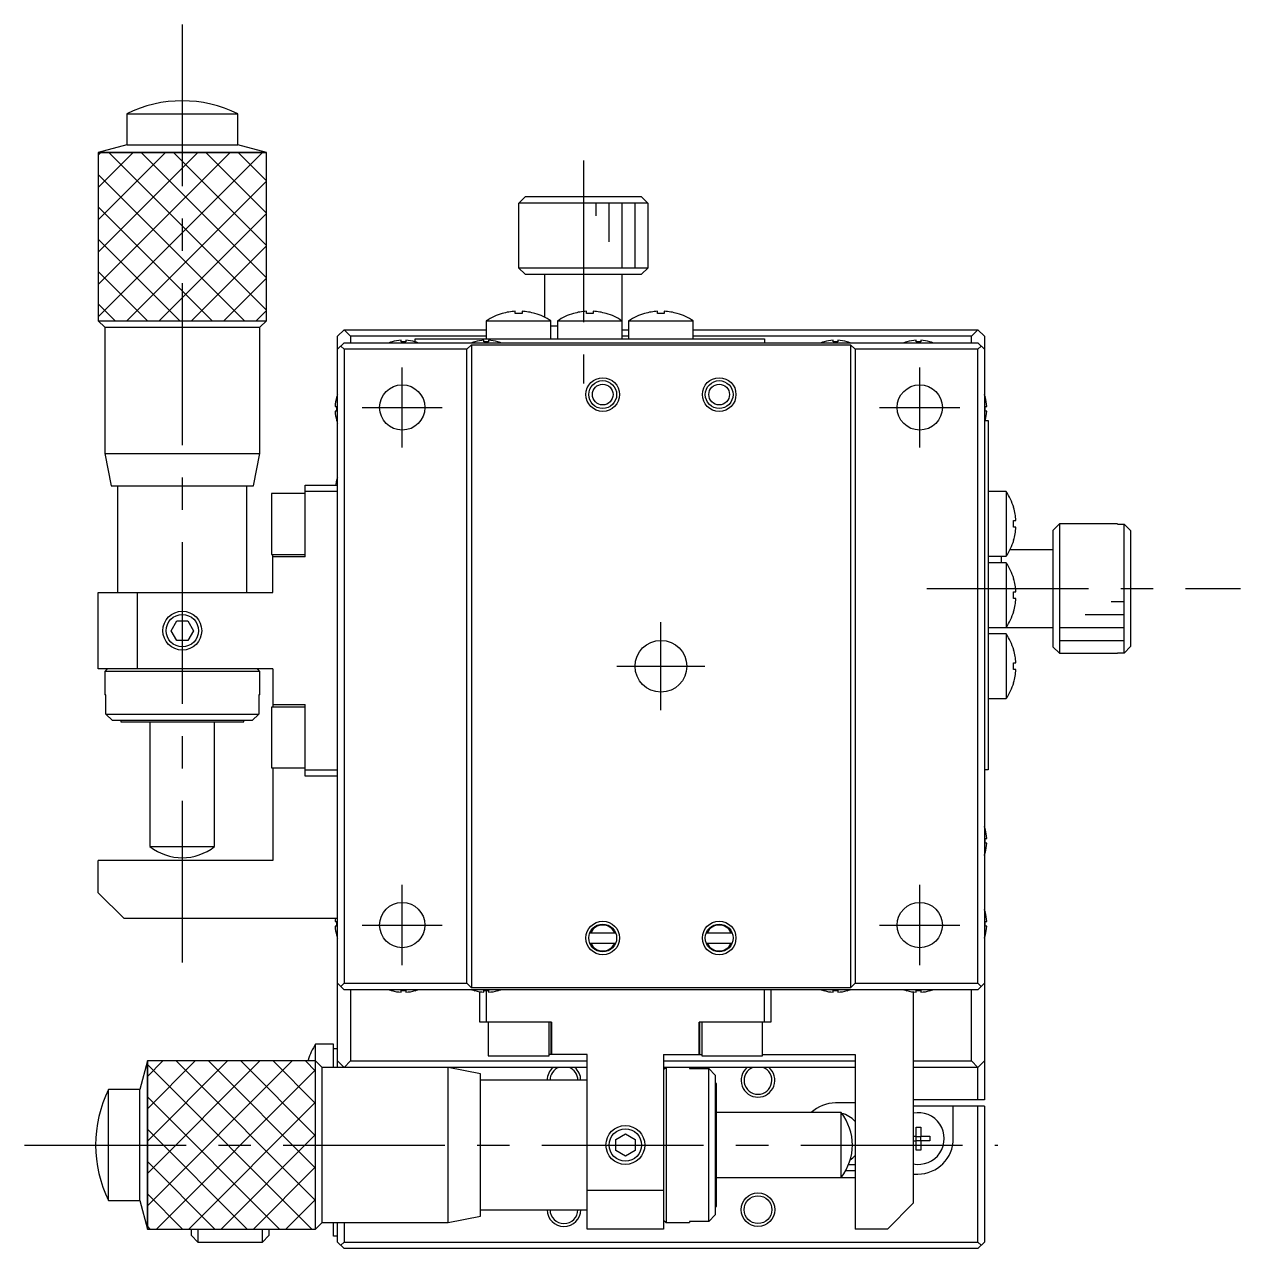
# Model space of a CAD drawing. Extents: x -393 to 367, y 10 to 551.
# Drawn here: x 273 to 367, y 254.8 to 349.4 of the extents above; entities that cross this region are included whole.
import ezdxf

# ---------------------------------------------------------------- set-up
doc = ezdxf.new("R2010")
doc.units = 0
doc.header["$LTSCALE"] = 10
doc.linetypes.add('CENTER', pattern=[2, 1.25, -0.25, 0.25, -0.25])
doc.linetypes.add('DASHED', pattern=[3.5, 2, -1.5])
doc.layers.get('0').update_dxf_attribs({"linetype": 'CONTINUOUS'})
doc.layers.add('CENTER', color=1, linetype='CENTER')

msp = doc.modelspace()

# ---------------------------------------------------------------- linework, layer by layer
at = {"color": 7, "linetype": 'CONTINUOUS'}
for p, q in [((280.920664, 342.520396), (280.920664, 340.109885)), ((280.920664, 342.520396), (289.520664, 342.520396)), ((289.520664, 340.109885), (289.520664, 342.520396)), ((280.920664, 340.109885), (278.720665, 339.520397)), ((280.920664, 340.109885), (289.520664, 340.109885)), ((291.720663, 339.520397), (289.520664, 340.109885)), ((278.720665, 339.520397), (278.720665, 326.520396)), ((278.720665, 339.520397), (291.720663, 339.520397)), ((291.720663, 326.520396), (291.720663, 339.520397)), ((311.23669, 335.62039), (311.738477, 336.12039)), ((311.738477, 336.12039), (320.702851, 336.12039)), ((320.702851, 336.12039), (321.204638, 335.62039)), ((311.220664, 335.12039), (311.23669, 335.12039)), ((311.220664, 335.12039), (311.220664, 330.62039)), ((311.23669, 335.12039), (311.23669, 335.62039)), ((321.204638, 335.62039), (311.23669, 335.62039)), ((321.204638, 335.62039), (321.204638, 335.12039)), ((321.204638, 335.12039), (321.220664, 335.12039)), ((321.220664, 330.62039), (321.220664, 335.12039)), ((311.220664, 330.62039), (321.220664, 330.62039)), ((311.220664, 330.62039), (311.720664, 330.12039)), ((320.720664, 330.12039), (321.220664, 330.62039)), ((311.720664, 330.12039), (320.720664, 330.12039)), ((313.220664, 330.12039), (313.220664, 326.801519)), ((319.220664, 325.12039), (319.220664, 330.12039)), ((278.720665, 326.520396), (279.220668, 326.020394)), ((278.720665, 326.520396), (291.720663, 326.520396)), ((291.22066, 326.020394), (291.720663, 326.520396)), ((308.720664, 326.512047), (308.720664, 325.12039)), ((308.720664, 326.512047), (313.720664, 326.512047)), ((309.962074, 327.08297), (309.958731, 327.089826)), ((310.960664, 327.08297), (310.960664, 327.255342)), ((311.480664, 327.08297), (310.960664, 327.08297)), ((311.480664, 327.255342), (311.480664, 327.08297)), ((312.482597, 327.089826), (312.479253, 327.08297)), ((313.720664, 325.12039), (313.720664, 326.512047)), ((314.220664, 326.512047), (314.220664, 325.12039)), ((314.220664, 326.512047), (319.220664, 326.512047)), ((315.462074, 327.08297), (315.458731, 327.089826)), ((316.460664, 327.08297), (316.460664, 327.255342)), ((316.980664, 327.08297), (316.460664, 327.08297)), ((316.980664, 327.255342), (316.980664, 327.08297)), ((317.982597, 327.089826), (317.979253, 327.08297)), ((319.720664, 326.512047), (319.720664, 325.12039)), ((319.720664, 326.512047), (324.720664, 326.512047)), ((320.962074, 327.08297), (320.958731, 327.089826)), ((321.960664, 327.08297), (321.960664, 327.255342)), ((322.480664, 327.08297), (321.960664, 327.08297)), ((322.480664, 327.255342), (322.480664, 327.08297)), ((323.482597, 327.089826), (323.479253, 327.08297)), ((324.720664, 325.12039), (324.720664, 326.512047)), ((279.220668, 326.020394), (279.220668, 316.270389)), ((279.220668, 326.020394), (291.22066, 326.020394)), ((291.22066, 316.270389), (291.22066, 326.020394)), ((297.720664, 325.82039), (297.220664, 325.32039)), ((298.220664, 325.32039), (297.720664, 325.82039)), ((297.720664, 325.82039), (308.720664, 325.82039)), ((313.720664, 326.12039), (314.220664, 326.12039)), ((319.220664, 325.82039), (319.720664, 325.82039)), ((324.720664, 325.82039), (346.720664, 325.82039)), ((346.720664, 325.82039), (346.220664, 325.32039)), ((347.220664, 325.32039), (346.720664, 325.82039)), ((297.220664, 268.820386), (297.220664, 325.32039)), ((297.720664, 324.82039), (297.220664, 324.32039)), ((297.470664, 324.57039), (297.720664, 324.32039)), ((297.720664, 324.82039), (346.720664, 324.82039)), ((308.720664, 325.32039), (298.220664, 325.32039)), ((298.220664, 325.32039), (298.220664, 324.82039)), ((301.434302, 324.889911), (301.432048, 324.894534)), ((302.140664, 324.889911), (302.140664, 325.010249)), ((302.500664, 324.889911), (302.140664, 324.889911)), ((302.500664, 325.010249), (302.500664, 324.889911)), ((303.20928, 324.894534), (303.207025, 324.889911)), ((303.220664, 324.89122), (303.220664, 325.12039)), ((303.220664, 325.12039), (330.220664, 325.12039)), ((307.220664, 324.32039), (307.570664, 324.67039)), ((307.570664, 324.67039), (336.870664, 324.67039)), ((307.570664, 324.67039), (307.570664, 274.97039)), ((307.834302, 324.889911), (307.832048, 324.894534)), ((308.540664, 324.889911), (308.540664, 325.010249)), ((308.900664, 324.889911), (308.540664, 324.889911)), ((308.900664, 325.010249), (308.900664, 324.889911)), ((309.60928, 324.894534), (309.607025, 324.889911)), ((319.720664, 325.32039), (319.220664, 325.32039)), ((346.220664, 325.32039), (324.720664, 325.32039)), ((330.220664, 325.12039), (330.220664, 324.82039)), ((334.834302, 324.889911), (334.832048, 324.894534)), ((335.540664, 324.889911), (335.540664, 325.010249)), ((335.900664, 324.889911), (335.540664, 324.889911)), ((335.900664, 325.010249), (335.900664, 324.889911)), ((336.60928, 324.894534), (336.607025, 324.889911)), ((336.870664, 324.67039), (337.220664, 324.32039)), ((336.870664, 324.67039), (336.870664, 274.97039)), ((341.234302, 324.889911), (341.232048, 324.894534)), ((341.940664, 324.889911), (341.940664, 325.010249)), ((342.300664, 324.889911), (341.940664, 324.889911)), ((342.300664, 325.010249), (342.300664, 324.889911)), ((343.00928, 324.894534), (343.007025, 324.889911)), ((346.220664, 324.82039), (346.220664, 325.32039)), ((347.220664, 324.32039), (346.720664, 324.82039)), ((346.720664, 324.32039), (346.970664, 324.57039)), ((347.220664, 325.32039), (347.220664, 266.32039)), ((307.220664, 324.32039), (297.720664, 324.32039)), ((297.720664, 324.32039), (297.720664, 275.32039)), ((307.220664, 275.32039), (307.220664, 324.32039)), ((346.720664, 324.32039), (337.220664, 324.32039)), ((337.220664, 324.32039), (337.220664, 275.32039)), ((346.720664, 275.32039), (346.720664, 324.32039)), ((297.030805, 319.90039), (297.151142, 319.90039)), ((297.14652, 320.609006), (297.151142, 320.606751)), ((297.151142, 319.90039), (297.151142, 319.54039)), ((347.290186, 320.606751), (347.294808, 320.609006)), ((347.290186, 319.90039), (347.410523, 319.90039)), ((347.290186, 319.54039), (347.290186, 319.90039)), ((297.151142, 319.54039), (297.030805, 319.54039)), ((297.151142, 318.834028), (297.14652, 318.831774)), ((347.220664, 318.82039), (347.520664, 318.82039)), ((347.410523, 319.54039), (347.290186, 319.54039)), ((347.294808, 318.831774), (347.290186, 318.834028)), ((347.520664, 318.82039), (347.520664, 291.82039)), ((279.220668, 316.270389), (279.720667, 313.77039)), ((279.220668, 316.270389), (291.22066, 316.270389)), ((290.720661, 313.77039), (291.22066, 316.270389)), ((297.14652, 314.209006), (297.151142, 314.206751)), ((279.720667, 313.77039), (290.720661, 313.77039)), ((280.220664, 313.77039), (280.220664, 305.52039)), ((290.220664, 305.52039), (290.220664, 313.77039)), ((292.120664, 313.17039), (292.120664, 308.47039)), ((294.720664, 313.17039), (292.120664, 313.17039)), ((294.720664, 313.82039), (297.220664, 313.82039)), ((294.720664, 308.272862), (294.720664, 313.82039)), ((297.220664, 313.32039), (294.720664, 313.32039)), ((348.912321, 313.32039), (347.520664, 313.32039)), ((348.912321, 313.32039), (348.912321, 308.32039)), ((349.483245, 312.078979), (349.4901, 312.082323)), ((349.483245, 311.08039), (349.655617, 311.08039)), ((349.483245, 310.56039), (349.483245, 311.08039)), ((349.655617, 310.56039), (349.483245, 310.56039)), ((353.020664, 310.82039), (352.520664, 310.32039)), ((352.520664, 310.32039), (352.520664, 301.32039)), ((353.020664, 310.82039), (353.020664, 300.82039)), ((357.520664, 310.82039), (353.020664, 310.82039)), ((357.520664, 310.82039), (357.520664, 310.804364)), ((357.520664, 310.804364), (358.020664, 310.804364)), ((358.020664, 300.836415), (358.020664, 310.804364)), ((358.020664, 310.804364), (358.520664, 310.302577)), ((358.520664, 310.302577), (358.520664, 301.338203)), ((349.4901, 309.558457), (349.483245, 309.5618)), ((292.120664, 308.47039), (294.720664, 308.47039)), ((292.220664, 305.52039), (292.220664, 308.47039)), ((352.520664, 308.82039), (349.201793, 308.82039)), ((292.220664, 308.302234), (294.720664, 308.302234)), ((294.720664, 308.272862), (292.220664, 308.272862)), ((347.520664, 308.32039), (348.912321, 308.32039)), ((348.912321, 307.82039), (347.520664, 307.82039)), ((348.520664, 308.32039), (348.520664, 307.82039)), ((348.912321, 307.82039), (348.912321, 302.82039)), ((349.483245, 306.578979), (349.4901, 306.582323)), ((349.483245, 305.58039), (349.655617, 305.58039)), ((349.483245, 305.06039), (349.483245, 305.58039)), ((278.720664, 299.62039), (278.720664, 305.52039)), ((278.720664, 305.52039), (292.220664, 305.52039)), ((281.720664, 305.52039), (281.720664, 299.62039)), ((349.655617, 305.06039), (349.483245, 305.06039)), ((349.4901, 304.058457), (349.483245, 304.0618)), ((284.354639, 302.57039), (284.787651, 303.32039)), ((284.787651, 303.32039), (285.653677, 303.32039)), ((285.653677, 303.32039), (286.086689, 302.57039)), ((347.520664, 302.82039), (352.520664, 302.82039)), ((284.787651, 301.82039), (284.354639, 302.57039)), ((285.653677, 301.82039), (284.787651, 301.82039)), ((286.086689, 302.57039), (285.653677, 301.82039)), ((348.912321, 302.32039), (347.520664, 302.32039)), ((348.912321, 302.32039), (348.912321, 297.32039)), ((349.483245, 301.078979), (349.4901, 301.082323)), ((352.520664, 301.32039), (353.020664, 300.82039)), ((357.520664, 300.836415), (357.520664, 300.82039)), ((358.020664, 300.836415), (357.520664, 300.836415)), ((358.520664, 301.338203), (358.020664, 300.836415)), ((349.483245, 300.08039), (349.655617, 300.08039)), ((349.483245, 299.56039), (349.483245, 300.08039)), ((353.020664, 300.82039), (357.520664, 300.82039)), ((292.220664, 299.62039), (278.720664, 299.62039)), ((279.420664, 299.62039), (279.220664, 299.42039)), ((291.220664, 299.42039), (279.220664, 299.42039)), ((279.220664, 299.42039), (279.220664, 297.62039)), ((291.220664, 299.42039), (291.020664, 299.62039)), ((291.220664, 297.62039), (291.220664, 299.42039)), ((292.220664, 299.62039), (292.220664, 296.67039)), ((349.655617, 299.56039), (349.483245, 299.56039)), ((349.4901, 298.558457), (349.483245, 298.5618)), ((279.304584, 297.62039), (279.220664, 297.62039)), ((279.304584, 296.12039), (279.304584, 297.62039)), ((291.220664, 297.62039), (291.136744, 297.62039)), ((291.136744, 297.62039), (291.136744, 296.12039)), ((347.520664, 297.32039), (348.912321, 297.32039)), ((279.304584, 296.12039), (291.136744, 296.12039)), ((279.812337, 295.62039), (279.304584, 296.12039)), ((291.136744, 296.12039), (290.628991, 295.62039)), ((292.120664, 296.67039), (292.120664, 291.97039)), ((294.720664, 296.67039), (292.120664, 296.67039)), ((292.220664, 296.867918), (294.720664, 296.867918)), ((294.720664, 296.838545), (292.220664, 296.838545)), ((294.720664, 291.32039), (294.720664, 296.867918)), ((290.628991, 295.62039), (279.812337, 295.62039)), ((280.470664, 295.62039), (280.470664, 295.52039)), ((280.470664, 295.52039), (289.970664, 295.52039)), ((282.720668, 295.52039), (282.720668, 285.897899)), ((287.72066, 285.897899), (287.72066, 295.52039)), ((289.970664, 295.52039), (289.970664, 295.62039)), ((292.120664, 291.97039), (294.720664, 291.97039)), ((292.220664, 291.97039), (292.220664, 284.82039)), ((294.720664, 291.82039), (297.220664, 291.82039)), ((347.520664, 291.82039), (347.220664, 291.82039)), ((297.220664, 291.32039), (294.720664, 291.32039)), ((347.290186, 287.206751), (347.294808, 287.209006)), ((282.720668, 285.897899), (287.72066, 285.897899)), ((347.290186, 286.50039), (347.410523, 286.50039)), ((347.290186, 286.14039), (347.290186, 286.50039)), ((347.410523, 286.14039), (347.290186, 286.14039)), ((292.220664, 284.82039), (278.720664, 284.82039)), ((278.720664, 282.32039), (278.720664, 284.82039)), ((347.294808, 285.431774), (347.290186, 285.434028)), ((278.720664, 282.32039), (280.720664, 280.32039)), ((297.220664, 280.32039), (280.720664, 280.32039)), ((297.030805, 280.10039), (297.151142, 280.10039)), ((297.151142, 280.10039), (297.151142, 279.74039)), ((347.290186, 280.806751), (347.294808, 280.809006)), ((347.290186, 280.10039), (347.410523, 280.10039)), ((347.290186, 279.74039), (347.290186, 280.10039)), ((297.151142, 279.74039), (297.030805, 279.74039)), ((316.722275, 279.22039), (318.719053, 279.22039)), ((325.722275, 279.22039), (327.719053, 279.22039)), ((347.410523, 279.74039), (347.290186, 279.74039)), ((297.151142, 279.034028), (297.14652, 279.031774)), ((316.722275, 278.42039), (318.719053, 278.42039)), ((325.722275, 278.42039), (327.719053, 278.42039)), ((347.294808, 279.031774), (347.290186, 279.034028)), ((297.220664, 275.32039), (297.720664, 274.82039)), ((297.720664, 275.32039), (297.470664, 275.07039)), ((297.720664, 275.32039), (307.220664, 275.32039)), ((307.570664, 274.97039), (307.220664, 275.32039)), ((337.220664, 275.32039), (336.870664, 274.97039)), ((337.220664, 275.32039), (346.720664, 275.32039)), ((346.970664, 275.07039), (346.720664, 275.32039)), ((346.720664, 274.82039), (347.220664, 275.32039)), ((346.720664, 274.82039), (297.720664, 274.82039)), ((298.220664, 274.82039), (298.220664, 269.32039)), ((301.432048, 274.746246), (301.434302, 274.750868)), ((302.140664, 274.750868), (302.500664, 274.750868)), ((302.140664, 274.630531), (302.140664, 274.750868)), ((302.500664, 274.750868), (302.500664, 274.630531)), ((303.207025, 274.750868), (303.20928, 274.746246)), ((336.870664, 274.97039), (307.570664, 274.97039)), ((307.832048, 274.746246), (307.834302, 274.750868)), ((308.220664, 272.32039), (308.220664, 274.664823)), ((308.540664, 274.750868), (308.900664, 274.750868)), ((308.540664, 274.630531), (308.540664, 274.750868)), ((308.720664, 274.746246), (308.720664, 272.32039)), ((308.900664, 274.750868), (308.900664, 274.630531)), ((309.607025, 274.750868), (309.60928, 274.746246)), ((330.220664, 272.32039), (330.220664, 274.82039)), ((330.720664, 274.82039), (330.720664, 272.32039)), ((334.832048, 274.746246), (334.834302, 274.750868)), ((335.540664, 274.750868), (335.900664, 274.750868)), ((335.540664, 274.630531), (335.540664, 274.750868)), ((335.900664, 274.750868), (335.900664, 274.630531)), ((336.607025, 274.750868), (336.60928, 274.746246)), ((341.232048, 274.746246), (341.234302, 274.750868)), ((341.720664, 274.650595), (341.720664, 258.32039)), ((341.940664, 274.750868), (342.300664, 274.750868)), ((341.940664, 274.630531), (341.940664, 274.750868)), ((342.300664, 274.750868), (342.300664, 274.630531)), ((343.007025, 274.750868), (343.00928, 274.746246)), ((346.220664, 269.32039), (346.220664, 274.82039)), ((313.768192, 272.32039), (308.220664, 272.32039)), ((308.870664, 272.32039), (308.870664, 269.72039)), ((313.570664, 269.72039), (313.570664, 272.32039)), ((313.738819, 269.82039), (313.738819, 272.32039)), ((313.768192, 272.32039), (313.768192, 269.82039)), ((325.173136, 269.82039), (325.173136, 272.32039)), ((330.720664, 272.32039), (325.173136, 272.32039)), ((325.202508, 272.32039), (325.202508, 269.82039)), ((325.370664, 272.32039), (325.370664, 269.72039)), ((330.070664, 269.72039), (330.070664, 272.32039)), ((295.529007, 269.31204), (295.529007, 270.62039)), ((296.920664, 270.62039), (295.529007, 270.62039)), ((296.920664, 268.820386), (296.920664, 270.62039)), ((296.920664, 270.27039), (297.220664, 270.27039)), ((308.870664, 269.72039), (313.570664, 269.72039)), ((316.520664, 269.82039), (313.570664, 269.82039)), ((316.520664, 256.32039), (316.520664, 269.82039)), ((322.420664, 269.82039), (325.370664, 269.82039)), ((322.420664, 269.82039), (322.420664, 256.32039)), ((325.370664, 269.72039), (330.070664, 269.72039)), ((330.070664, 269.82039), (337.220664, 269.82039)), ((337.220664, 269.82039), (337.220664, 256.32039)), ((282.520657, 269.320389), (281.931169, 267.12039)), ((295.520658, 269.320389), (282.520657, 269.320389)), ((282.520657, 256.320391), (282.520657, 269.320389)), ((294.951228, 269.382323), (294.958083, 269.378979)), ((296.02066, 268.820386), (295.520658, 269.320389)), ((295.520658, 256.320391), (295.520658, 269.320389)), ((316.520664, 268.820386), (296.02066, 268.820386)), ((296.02066, 256.820394), (296.02066, 268.820386)), ((297.220664, 269.32039), (297.720664, 268.82039)), ((297.720664, 268.82039), (298.220664, 269.32039)), ((298.220664, 269.32039), (316.520664, 269.32039)), ((308.270664, 268.320387), (305.770665, 268.820386)), ((305.770665, 256.820394), (305.770665, 268.820386)), ((322.420664, 269.32039), (337.220664, 269.32039)), ((322.620664, 268.82039), (322.420664, 268.62039)), ((337.220664, 268.82039), (322.420664, 268.82039)), ((322.620664, 268.82039), (322.620664, 256.82039)), ((324.420664, 268.82039), (324.420664, 268.73647)), ((324.420664, 268.73647), (325.920664, 268.73647)), ((325.920664, 256.90431), (325.920664, 268.73647)), ((325.920664, 268.73647), (326.420664, 268.228717)), ((341.720664, 269.32039), (346.220664, 269.32039)), ((346.720664, 268.82039), (341.720664, 268.82039)), ((346.220664, 269.32039), (346.720664, 268.82039)), ((346.720664, 268.82039), (347.220664, 269.32039)), ((346.720664, 266.32039), (346.720664, 268.82039)), ((308.270664, 257.320393), (308.270664, 268.320387)), ((316.520664, 267.82039), (308.270664, 267.82039)), ((326.420664, 268.228717), (326.420664, 257.412063)), ((281.931169, 267.12039), (279.520658, 267.12039)), ((279.520658, 258.52039), (279.520658, 267.12039)), ((281.931169, 258.52039), (281.931169, 267.12039)), ((326.520664, 267.57039), (326.420664, 267.57039)), ((326.520664, 258.07039), (326.520664, 267.57039)), ((337.220664, 266.07039), (335.720664, 266.07039)), ((347.220664, 266.32039), (341.720664, 266.32039)), ((336.143155, 265.320386), (326.520664, 265.320386)), ((336.143155, 260.320394), (336.143155, 265.320386)), ((347.220664, 265.82039), (341.720664, 265.82039)), ((344.820664, 263.32039), (344.820664, 265.82039)), ((346.720664, 255.32039), (346.720664, 265.82039)), ((347.220664, 265.82039), (347.220664, 255.32039)), ((341.940664, 264.206751), (342.300664, 264.206751)), ((341.940664, 263.50039), (341.940664, 264.206751)), ((342.300664, 264.206751), (342.300664, 263.50039)), ((318.720664, 263.253402), (319.470664, 263.686415)), ((318.720664, 262.387377), (318.720664, 263.253402)), ((319.470664, 263.686415), (320.220664, 263.253402)), ((320.220664, 263.253402), (320.220664, 262.387377)), ((341.720664, 263.50039), (341.940664, 263.50039)), ((341.720664, 263.14039), (341.940664, 263.14039)), ((341.951036, 263.490018), (341.940664, 263.50039)), ((341.951036, 263.150762), (341.940664, 263.14039)), ((341.940664, 262.434028), (341.940664, 263.14039)), ((341.951036, 263.490018), (342.290292, 263.490018)), ((341.951036, 263.150762), (341.951036, 263.490018)), ((342.290292, 263.150762), (341.951036, 263.150762)), ((342.290292, 263.490018), (342.300664, 263.50039)), ((342.290292, 263.490018), (342.290292, 263.150762)), ((342.290292, 263.150762), (342.300664, 263.14039)), ((342.300664, 263.50039), (343.007025, 263.50039)), ((342.300664, 263.14039), (342.300664, 262.434028)), ((343.007025, 263.14039), (342.300664, 263.14039)), ((343.007025, 263.50039), (343.007025, 263.14039)), ((319.470664, 261.954364), (318.720664, 262.387377)), ((320.220664, 262.387377), (319.470664, 261.954364)), ((342.300664, 262.434028), (341.940664, 262.434028)), ((336.728756, 261.32039), (337.220664, 261.32039)), ((326.520664, 260.320394), (337.220664, 260.320394)), ((337.220664, 260.82039), (336.484759, 260.82039)), ((341.720664, 260.57039), (342.070664, 260.57039)), ((316.520664, 259.32039), (322.420664, 259.32039)), ((279.520658, 258.52039), (281.931169, 258.52039)), ((281.931169, 258.52039), (282.520657, 256.320391)), ((339.720664, 256.32039), (341.720664, 258.32039)), ((305.770665, 256.820394), (308.270664, 257.320393)), ((308.270664, 257.82039), (316.520664, 257.82039)), ((326.420664, 257.412063), (325.920664, 256.90431)), ((326.420664, 258.07039), (326.520664, 258.07039)), ((295.520658, 256.320391), (296.02066, 256.820394)), ((296.02066, 256.820394), (305.770665, 256.820394)), ((296.920664, 255.77039), (296.920664, 256.820394)), ((297.220664, 255.32039), (297.220664, 256.820394)), ((297.720664, 256.820394), (297.720664, 255.32039)), ((322.420664, 257.02039), (322.620664, 256.82039)), ((322.620664, 256.82039), (324.420664, 256.82039)), ((324.420664, 256.90431), (324.420664, 256.82039)), ((325.920664, 256.90431), (324.420664, 256.90431)), ((282.520657, 256.320391), (295.520658, 256.320391)), ((285.920664, 255.82039), (285.920664, 256.320391)), ((285.920664, 255.82039), (286.420664, 255.32039)), ((286.420664, 256.320391), (286.420664, 255.32039)), ((291.420664, 255.32039), (291.420664, 256.320391)), ((291.420664, 255.32039), (291.920664, 255.82039)), ((291.920664, 256.320391), (291.920664, 255.82039)), ((297.220664, 255.77039), (296.920664, 255.77039)), ((322.420664, 256.32039), (316.520664, 256.32039)), ((339.720664, 256.32039), (337.220664, 256.32039)), ((286.420664, 255.32039), (291.420664, 255.32039)), ((297.720664, 254.82039), (297.220664, 255.32039)), ((297.720664, 255.32039), (297.470664, 255.07039)), ((297.720664, 255.32039), (346.720664, 255.32039)), ((346.720664, 254.82039), (297.720664, 254.82039)), ((346.970664, 255.07039), (346.720664, 255.32039)), ((347.220664, 255.32039), (346.720664, 254.82039))]:
    msp.add_line(p, q, dxfattribs=at)
at = {"color": 3, "linetype": 'CONTINUOUS'}
for p, q in [((278.720665, 339.320932), (278.92013, 339.520397)), ((278.720665, 336.820932), (281.42013, 339.520397)), ((278.720665, 334.320932), (283.92013, 339.520397)), ((278.720665, 331.820932), (286.42013, 339.520397)), ((278.720665, 329.320932), (288.92013, 339.520397)), ((278.720665, 326.820932), (291.42013, 339.520397)), ((279.53855, 339.520397), (291.720663, 327.338283)), ((282.03855, 339.520397), (291.720663, 329.838283)), ((284.53855, 339.520397), (291.720663, 332.338283)), ((287.03855, 339.520397), (291.720663, 334.838283)), ((289.53855, 339.520397), (291.720663, 337.338283)), ((278.720665, 337.838281), (290.038551, 326.520396)), ((280.920129, 326.520396), (291.720663, 337.32093)), ((278.720665, 335.338281), (287.538551, 326.520396)), ((317.220664, 334.62039), (317.220664, 335.62039)), ((318.220664, 332.62039), (318.220664, 335.62039)), ((319.220664, 330.62039), (319.220664, 335.62039)), ((320.220664, 330.62039), (320.220664, 335.62039)), ((283.420129, 326.520396), (291.720663, 334.82093)), ((278.720665, 332.838281), (285.038551, 326.520396)), ((285.920129, 326.520396), (291.720663, 332.32093)), ((278.720665, 330.338281), (282.538551, 326.520396)), ((288.420129, 326.520396), (291.720663, 329.82093)), ((278.720665, 327.838281), (280.038551, 326.520396)), ((290.920129, 326.520396), (291.720663, 327.32093)), ((357.020664, 304.82039), (358.020664, 304.82039)), ((355.020664, 303.82039), (358.020664, 303.82039)), ((353.020664, 302.82039), (358.020664, 302.82039)), ((353.020664, 301.82039), (358.020664, 301.82039)), ((282.520657, 268.120924), (283.720122, 269.320389)), ((282.520657, 265.620924), (286.220122, 269.320389)), ((282.520657, 263.120924), (288.720122, 269.320389)), ((282.520657, 260.620924), (291.220122, 269.320389)), ((282.520657, 258.120924), (293.720122, 269.320389)), ((282.520657, 269.038289), (295.238556, 256.320391)), ((284.738558, 269.320389), (295.520658, 258.538288)), ((287.238558, 269.320389), (295.520658, 261.038288)), ((289.738558, 269.320389), (295.520658, 263.538288)), ((292.238558, 269.320389), (295.520658, 266.038288)), ((294.738558, 269.320389), (295.520658, 268.538288)), ((283.220124, 256.320391), (295.520658, 268.620925)), ((282.520657, 266.538289), (292.738556, 256.320391)), ((285.720124, 256.320391), (295.520658, 266.120925)), ((282.520657, 264.038289), (290.238556, 256.320391)), ((288.220124, 256.320391), (295.520658, 263.620925)), ((282.520657, 261.538289), (287.738556, 256.320391)), ((290.720124, 256.320391), (295.520658, 261.120925)), ((282.520657, 259.038289), (285.238556, 256.320391)), ((293.220124, 256.320391), (295.520658, 258.620925)), ((282.520657, 256.538289), (282.738556, 256.320391))]:
    msp.add_line(p, q, dxfattribs=at)
at = {"color": 3, "linetype": 'DASHED'}
for p, q in [((291.720663, 339.520397), (278.720665, 339.520397)), ((278.720665, 339.520397), (278.720665, 326.520396)), ((291.720663, 326.520396), (291.720663, 339.520397)), ((278.720665, 326.520396), (291.720663, 326.520396)), ((295.520658, 269.320389), (282.520657, 269.320389)), ((282.520657, 269.320389), (282.520657, 256.320391)), ((295.520658, 256.320391), (295.520658, 269.320389)), ((282.520657, 256.320391), (295.520658, 256.320391))]:
    msp.add_line(p, q, dxfattribs=at)
at = {"color": 3, "linetype": 'CONTINUOUS'}
for centre, radius in [((317.720664, 320.82039), 1.3), ((326.720664, 320.82039), 1.3), ((285.220664, 302.57039), 1.5), ((317.720664, 278.82039), 1.3), ((326.720664, 278.82039), 1.3), ((319.470664, 262.82039), 1.5), ((329.720664, 257.82039), 1.3)]:
    msp.add_circle(centre, radius, dxfattribs=at)
at = {"color": 7, "linetype": 'CONTINUOUS'}
for centre, radius in [((317.720664, 320.82039), 1.075), ((326.720664, 320.82039), 1.075), ((302.220664, 319.82039), 1.75), ((317.720664, 320.82039), 0.8), ((326.720664, 320.82039), 0.8), ((342.220664, 319.82039), 1.75), ((285.220664, 302.57039), 1.25), ((322.220664, 299.82039), 2), ((302.220664, 279.82039), 1.75), ((342.220664, 279.82039), 1.75), ((317.720664, 278.82039), 1.075), ((326.720664, 278.82039), 1.075), ((319.470664, 262.82039), 1.25), ((329.720664, 257.82039), 1.075)]:
    msp.add_circle(centre, radius, dxfattribs=at)
for centre, radius, start, end in [((285.220662, 333.775395), 9.745001, 63.816202, 116.183785), ((311.220664, 322.77039), 4.5, 106.285843, 123.748989), ((311.220664, 322.77039), 4.492483, 93.317816, 106.26943), ((311.220664, 322.77039), 4.492483, 73.73057, 86.682184), ((311.220664, 322.77039), 4.5, 56.251011, 73.714157), ((316.720664, 322.77039), 4.5, 106.285843, 123.748989), ((316.720664, 322.77039), 4.492483, 93.317816, 106.26943), ((316.720664, 322.77039), 4.492483, 73.73057, 86.682184), ((316.720664, 322.77039), 4.5, 56.251011, 73.714157), ((322.220664, 322.77039), 4.5, 106.285843, 123.748989), ((322.220664, 322.77039), 4.492483, 93.317816, 106.26943), ((322.220664, 322.77039), 4.492483, 73.73057, 86.682184), ((322.220664, 322.77039), 4.5, 56.251011, 73.714157), ((302.320664, 321.82039), 3.2, 106.122533, 110.364135), ((302.320664, 321.82039), 3.194933, 93.229709, 106.106712), ((302.320664, 321.82039), 3.194933, 73.893288, 86.770291), ((302.320664, 321.82039), 3.2, 69.635865, 73.877467), ((308.720664, 321.82039), 3.2, 106.122533, 110.364135), ((308.720664, 321.82039), 3.194933, 93.229709, 106.106712), ((308.720664, 321.82039), 3.194933, 73.893288, 86.770291), ((308.720664, 321.82039), 3.2, 69.635865, 73.877467), ((335.720664, 321.82039), 3.2, 106.122533, 110.364135), ((335.720664, 321.82039), 3.194933, 93.229709, 106.106712), ((335.720664, 321.82039), 3.194933, 73.893288, 86.770291), ((335.720664, 321.82039), 3.2, 69.635865, 73.877467), ((342.120664, 321.82039), 3.2, 106.122533, 110.364135), ((342.120664, 321.82039), 3.194933, 93.229709, 106.106712), ((342.120664, 321.82039), 3.194933, 73.893288, 86.770291), ((342.120664, 321.82039), 3.2, 69.635865, 73.877467), ((300.220664, 319.72039), 3.2, 159.635865, 163.877467), ((344.220664, 319.72039), 3.2, 16.122533, 20.364135), ((300.220664, 319.72039), 3.194933, 163.893288, 176.770291), ((344.220664, 319.72039), 3.194933, 3.229709, 16.106712), ((300.220664, 319.72039), 3.194933, 183.229709, 196.106712), ((300.220664, 319.72039), 3.2, 196.122533, 200.364135), ((344.220664, 319.72039), 3.194933, 343.893288, 356.770291), ((300.220664, 313.32039), 3.194933, 163.893288, 170.996327), ((300.220664, 313.32039), 3.2, 159.635865, 163.877467), ((345.170664, 310.82039), 4.5, 16.285843, 33.748989), ((345.170664, 310.82039), 4.492483, 3.317816, 16.26943), ((345.170664, 310.82039), 4.492483, 343.73057, 356.682184), ((345.170664, 310.82039), 4.5, 326.251011, 343.714157), ((345.170664, 305.32039), 4.5, 16.285843, 33.748989), ((345.170664, 305.32039), 4.492483, 3.317816, 16.26943), ((345.170664, 305.32039), 4.492483, 343.73057, 356.682184), ((345.170664, 305.32039), 4.5, 326.251011, 343.714157), ((345.170664, 299.82039), 4.5, 16.285843, 33.748989), ((345.170664, 299.82039), 4.492483, 3.317816, 16.26943), ((345.170664, 299.82039), 4.492483, 343.73057, 356.682184), ((345.170664, 299.82039), 4.5, 326.251011, 343.714157), ((344.220664, 286.32039), 3.2, 16.122533, 20.364135), ((344.220664, 286.32039), 3.194933, 3.229709, 16.106712), ((285.220661, 289.020394), 3.999997, 231.317827, 308.682205), ((344.220664, 286.32039), 3.194933, 343.893288, 356.770291), ((344.220664, 286.32039), 3.2, 339.635865, 343.877467), ((344.220664, 279.92039), 3.2, 16.122533, 20.364135), ((300.220664, 279.92039), 3.194933, 172.807797, 176.770291), ((344.220664, 279.92039), 3.194933, 3.229709, 16.106712), ((300.220664, 279.92039), 3.194933, 183.229709, 196.106712), ((317.720664, 278.82039), 1, 23.578178, 156.421822), ((326.720664, 278.82039), 1, 23.578178, 156.421822), ((344.220664, 279.92039), 3.194933, 343.893288, 356.770291), ((300.220664, 279.92039), 3.2, 196.122533, 200.364135), ((317.720664, 278.82039), 1, 203.578178, 336.421822), ((326.720664, 278.82039), 1, 203.578178, 336.421822), ((344.220664, 279.92039), 3.2, 339.635865, 343.877467), ((302.320664, 277.82039), 3.2, 249.635865, 253.877467), ((302.320664, 277.82039), 3.194933, 253.893288, 266.770291), ((302.320664, 277.82039), 3.194933, 273.229709, 286.106712), ((302.320664, 277.82039), 3.2, 286.122533, 290.364135), ((308.720664, 277.82039), 3.2, 249.635865, 253.877467), ((308.720664, 277.82039), 3.194933, 253.893288, 266.770291), ((308.720664, 277.82039), 3.194933, 273.229709, 286.106712), ((308.720664, 277.82039), 3.2, 286.122533, 290.364135), ((335.720664, 277.82039), 3.2, 249.635865, 253.877467), ((335.720664, 277.82039), 3.194933, 253.893288, 266.770291), ((335.720664, 277.82039), 3.194933, 273.229709, 286.106712), ((335.720664, 277.82039), 3.2, 286.122533, 290.364135), ((342.120664, 277.82039), 3.2, 249.635865, 253.877467), ((342.120664, 277.82039), 3.194933, 253.893288, 266.770291), ((342.120664, 277.82039), 3.194933, 273.229709, 286.106712), ((342.120664, 277.82039), 3.2, 286.122533, 290.364135), ((299.270664, 268.12039), 4.5, 146.251011, 163.714157), ((299.270664, 268.12039), 4.492483, 163.73057, 164.507474), ((314.720664, 267.82039), 1.075, 111.528904, 180), ((314.720664, 267.82039), 1.075, 0, 68.471096), ((329.720664, 267.82039), 1.075, 111.528904, 68.471096), ((288.265658, 262.820387), 9.745001, 153.816202, 206.183785), ((335.720664, 263.32039), 2.75, 90, 133.34188), ((333.020659, 262.820387), 3.999997, 321.317827, 38.682205), ((335.720664, 263.32039), 2, 41.409622, 76.534367), ((342.120664, 263.32039), 2, 258.463041, 101.536959), ((342.070664, 263.32039), 2.75, 270, 0), ((335.720664, 263.32039), 2, 304.448667, 318.590378), ((314.720664, 257.82039), 1.075, 180, 0)]:
    msp.add_arc(centre, radius, start, end, dxfattribs=at)
at = {"color": 3, "linetype": 'CONTINUOUS'}
for centre, start, end in [((314.720664, 267.82039), 129.715137, 180), ((314.720664, 267.82039), 0, 50.284863), ((314.720664, 257.82039), 180, 0)]:
    msp.add_arc(centre, 1.3, start, end, dxfattribs=at)
at = {"color": 9, "linetype": 'CONTINUOUS'}
msp.add_arc((329.720664, 267.82039), 1.3, 129.715137, 50.284863, dxfattribs=at)
at = {"layer": 'CENTER', "color": 1, "linetype": 'CENTER'}
for p, q in [((285.220664, 349.420393), (285.220664, 276.170393)), ((316.220664, 338.920393), (316.220664, 321.670393)), ((302.220664, 316.72039), (302.220664, 322.92039)), ((342.220664, 316.72039), (342.220664, 322.92039)), ((299.120664, 319.82039), (305.320664, 319.82039)), ((339.120664, 319.82039), (345.320664, 319.82039)), ((342.77066, 305.82039), (367.02066, 305.82039)), ((322.220664, 296.42039), (322.220664, 303.22039)), ((318.820664, 299.82039), (325.620664, 299.82039)), ((302.220664, 276.72039), (302.220664, 282.92039)), ((342.220664, 276.72039), (342.220664, 282.92039)), ((299.120664, 279.82039), (305.320664, 279.82039)), ((339.120664, 279.82039), (345.320664, 279.82039)), ((273.02066, 262.82039), (348.27066, 262.82039))]:
    msp.add_line(p, q, dxfattribs=at)

doc.saveas('drawing.dxf')
